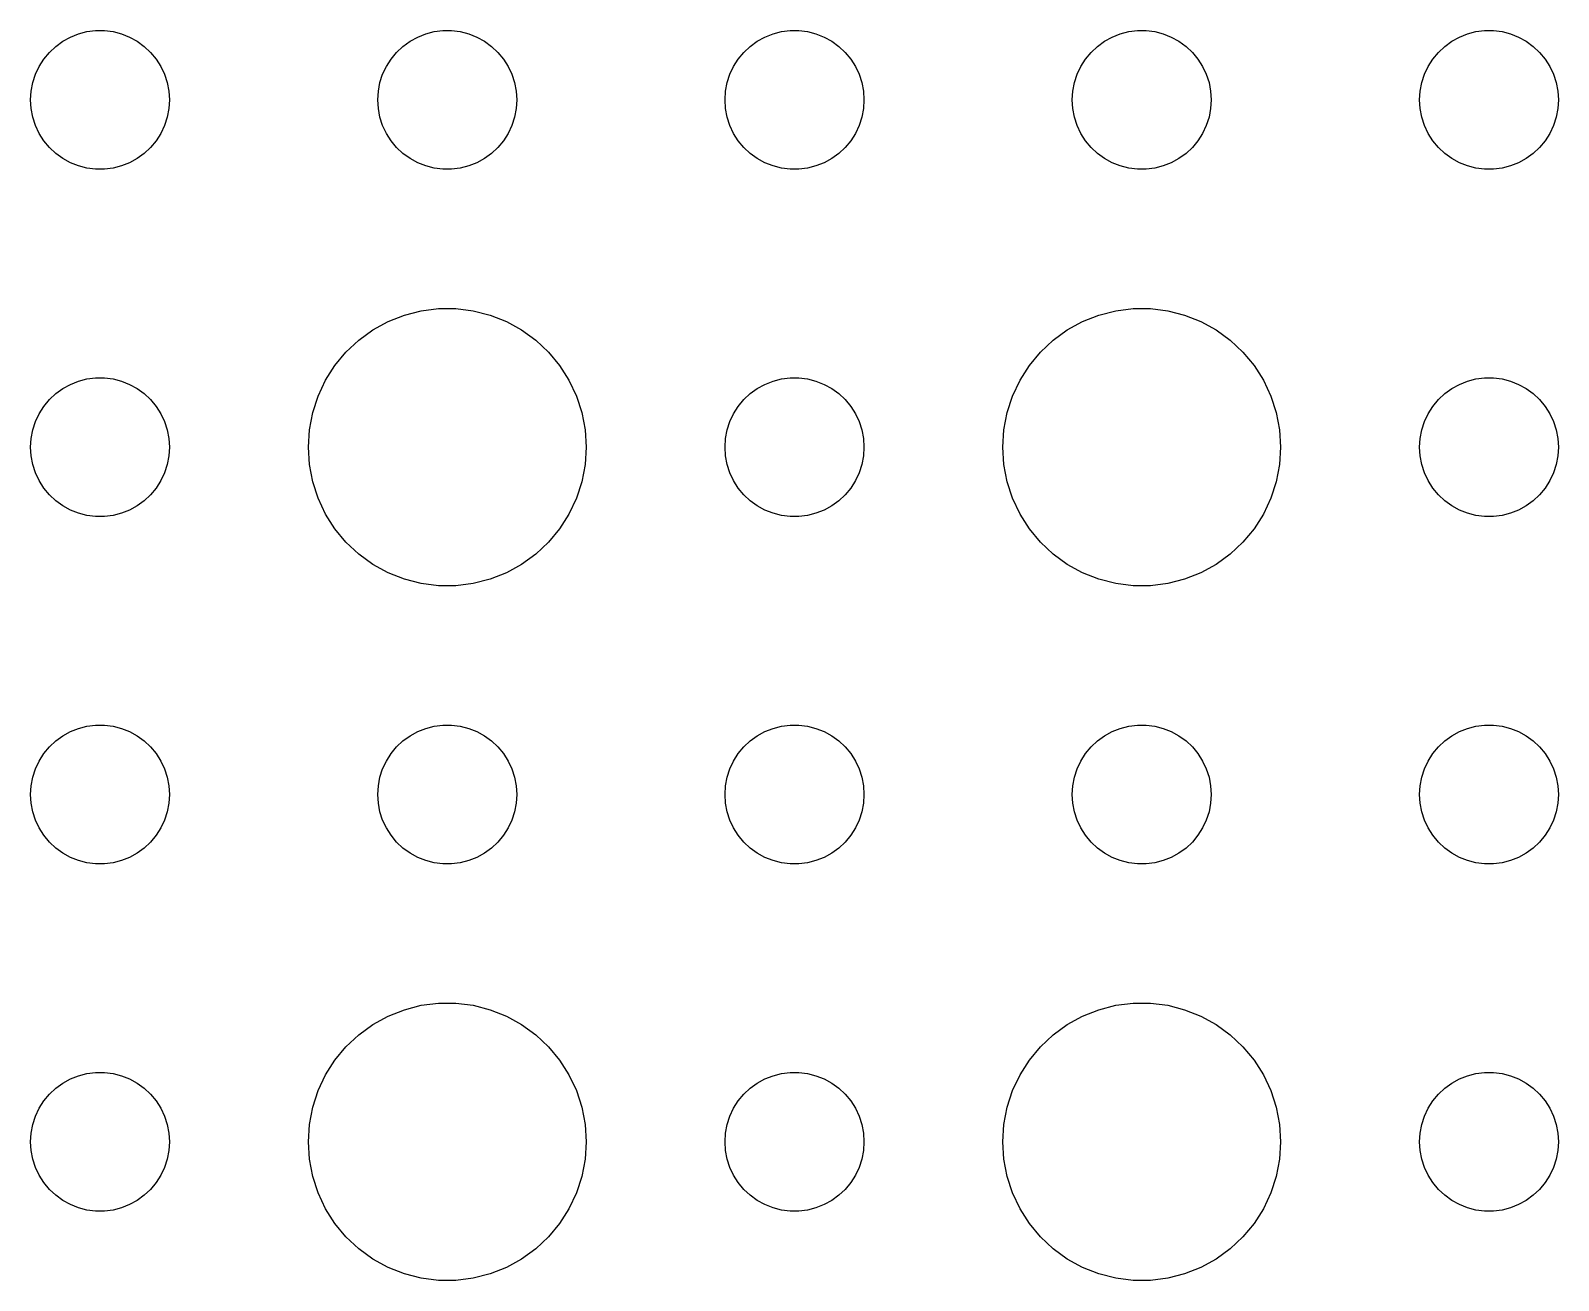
# Model space of a CAD drawing. Header units: metres. Extents: x -157 to 157, y -157 to 157.
# Drawn here: x -114 to -81, y -32.99 to -6 of the extents above; entities that cross this region are included whole.
import ezdxf

# ---------------------------------------------------------------- set-up
doc = ezdxf.new("R2010")
doc.units = ezdxf.units.M

msp = doc.modelspace()

# ---------------------------------------------------------------- linework, layer by layer
for p, q in [((-113.456, -6.34422), (-113.304, -6.23351)), ((-113.304, -6.23351), (-113.139, -6.14275)), ((-113.139, -6.14275), (-112.964, -6.07341)), ((-112.964, -6.07341), (-112.781, -6.02657)), ((-112.781, -6.02657), (-112.594, -6.00294)), ((-112.594, -6.00294), (-112.406, -6.00294)), ((-112.406, -6.00294), (-112.219, -6.02657)), ((-112.219, -6.02657), (-112.036, -6.07341)), ((-112.036, -6.07341), (-111.861, -6.14275)), ((-111.861, -6.14275), (-111.696, -6.23351)), ((-111.696, -6.23351), (-111.544, -6.34422)), ((-105.956, -6.34422), (-105.804, -6.23351)), ((-105.804, -6.23351), (-105.639, -6.14275)), ((-105.639, -6.14275), (-105.464, -6.07341)), ((-105.464, -6.07341), (-105.281, -6.02657)), ((-105.281, -6.02657), (-105.094, -6.00294)), ((-105.094, -6.00294), (-104.906, -6.00294)), ((-104.906, -6.00294), (-104.719, -6.02657)), ((-104.719, -6.02657), (-104.536, -6.07341)), ((-104.536, -6.07341), (-104.361, -6.14275)), ((-104.361, -6.14275), (-104.196, -6.23351)), ((-104.196, -6.23351), (-104.044, -6.34422)), ((-98.4561, -6.34422), (-98.3037, -6.23351)), ((-98.3037, -6.23351), (-98.1387, -6.14275)), ((-98.1387, -6.14275), (-97.9635, -6.07341)), ((-97.9635, -6.07341), (-97.7811, -6.02657)), ((-97.7811, -6.02657), (-97.5942, -6.00294)), ((-97.5942, -6.00294), (-97.4058, -6.00294)), ((-97.4058, -6.00294), (-97.2189, -6.02657)), ((-97.2189, -6.02657), (-97.0365, -6.07341)), ((-97.0365, -6.07341), (-96.8613, -6.14275)), ((-96.8613, -6.14275), (-96.6963, -6.23351)), ((-96.6963, -6.23351), (-96.5439, -6.34422)), ((-90.9561, -6.34422), (-90.8037, -6.23351)), ((-90.8037, -6.23351), (-90.6387, -6.14275)), ((-90.6387, -6.14275), (-90.4635, -6.07341)), ((-90.4635, -6.07341), (-90.2811, -6.02657)), ((-90.2811, -6.02657), (-90.0942, -6.00294)), ((-90.0942, -6.00294), (-89.9058, -6.00294)), ((-89.9058, -6.00294), (-89.7189, -6.02657)), ((-89.7189, -6.02657), (-89.5365, -6.07341)), ((-89.5365, -6.07341), (-89.3613, -6.14275)), ((-89.3613, -6.14275), (-89.1963, -6.23351)), ((-89.1963, -6.23351), (-89.0439, -6.34422)), ((-83.4561, -6.34422), (-83.3037, -6.23351)), ((-83.3037, -6.23351), (-83.1387, -6.14275)), ((-83.1387, -6.14275), (-82.9635, -6.07341)), ((-82.9635, -6.07341), (-82.7811, -6.02657)), ((-82.7811, -6.02657), (-82.5942, -6.00294)), ((-82.5942, -6.00294), (-82.4058, -6.00294)), ((-82.4058, -6.00294), (-82.2189, -6.02657)), ((-82.2189, -6.02657), (-82.0365, -6.07341)), ((-82.0365, -6.07341), (-81.8613, -6.14275)), ((-81.8613, -6.14275), (-81.6963, -6.23351)), ((-81.6963, -6.23351), (-81.5439, -6.34422)), ((-113.714, -6.61832), (-113.593, -6.47318)), ((-113.593, -6.47318), (-113.456, -6.34422)), ((-111.544, -6.34422), (-111.407, -6.47318)), ((-111.407, -6.47318), (-111.286, -6.61832)), ((-106.214, -6.61832), (-106.093, -6.47318)), ((-106.093, -6.47318), (-105.956, -6.34422)), ((-104.044, -6.34422), (-103.907, -6.47318)), ((-103.907, -6.47318), (-103.786, -6.61832)), ((-98.7135, -6.61832), (-98.5934, -6.47318)), ((-98.5934, -6.47318), (-98.4561, -6.34422)), ((-96.5439, -6.34422), (-96.4065, -6.47318)), ((-96.4065, -6.47318), (-96.2865, -6.61832)), ((-91.2135, -6.61832), (-91.0934, -6.47318)), ((-91.0934, -6.47318), (-90.9561, -6.34422)), ((-89.0439, -6.34422), (-88.9065, -6.47318)), ((-88.9065, -6.47318), (-88.7865, -6.61832)), ((-83.7135, -6.61832), (-83.5934, -6.47318)), ((-83.5934, -6.47318), (-83.4561, -6.34422)), ((-81.5439, -6.34422), (-81.4065, -6.47318)), ((-81.4065, -6.47318), (-81.2865, -6.61832)), ((-113.895, -6.9478), (-113.814, -6.77736)), ((-113.814, -6.77736), (-113.714, -6.61832)), ((-111.286, -6.61832), (-111.186, -6.77736)), ((-111.186, -6.77736), (-111.105, -6.9478)), ((-106.395, -6.9478), (-106.314, -6.77736)), ((-106.314, -6.77736), (-106.214, -6.61832)), ((-103.786, -6.61832), (-103.686, -6.77736)), ((-103.686, -6.77736), (-103.605, -6.9478)), ((-98.8947, -6.9478), (-98.8145, -6.77736)), ((-98.8145, -6.77736), (-98.7135, -6.61832)), ((-96.2865, -6.61832), (-96.1855, -6.77736)), ((-96.1855, -6.77736), (-96.1053, -6.9478)), ((-91.3947, -6.9478), (-91.3145, -6.77736)), ((-91.3145, -6.77736), (-91.2135, -6.61832)), ((-88.7865, -6.61832), (-88.6855, -6.77736)), ((-88.6855, -6.77736), (-88.6053, -6.9478)), ((-83.8947, -6.9478), (-83.8145, -6.77736)), ((-83.8145, -6.77736), (-83.7135, -6.61832)), ((-81.2865, -6.61832), (-81.1855, -6.77736)), ((-81.1855, -6.77736), (-81.1053, -6.9478)), ((-113.988, -7.312), (-113.953, -7.12695)), ((-113.953, -7.12695), (-113.895, -6.9478)), ((-111.105, -6.9478), (-111.047, -7.12695)), ((-111.047, -7.12695), (-111.012, -7.312)), ((-106.488, -7.312), (-106.453, -7.12695)), ((-106.453, -7.12695), (-106.395, -6.9478)), ((-103.605, -6.9478), (-103.547, -7.12695)), ((-103.547, -7.12695), (-103.512, -7.312)), ((-98.9882, -7.312), (-98.9529, -7.12695)), ((-98.9529, -7.12695), (-98.8947, -6.9478)), ((-96.1053, -6.9478), (-96.0471, -7.12695)), ((-96.0471, -7.12695), (-96.0118, -7.312)), ((-91.4882, -7.312), (-91.4529, -7.12695)), ((-91.4529, -7.12695), (-91.3947, -6.9478)), ((-88.6053, -6.9478), (-88.5471, -7.12695)), ((-88.5471, -7.12695), (-88.5118, -7.312)), ((-83.9882, -7.312), (-83.9529, -7.12695)), ((-83.9529, -7.12695), (-83.8947, -6.9478)), ((-81.1053, -6.9478), (-81.0471, -7.12695)), ((-81.0471, -7.12695), (-81.0118, -7.312)), ((-114, -7.5), (-113.988, -7.312)), ((-113.988, -7.68799), (-114, -7.5)), ((-111.012, -7.312), (-111, -7.5)), ((-111, -7.5), (-111.012, -7.68799)), ((-106.5, -7.5), (-106.488, -7.312)), ((-106.488, -7.68799), (-106.5, -7.5)), ((-103.512, -7.312), (-103.5, -7.5)), ((-103.5, -7.5), (-103.512, -7.68799)), ((-99, -7.5), (-98.9882, -7.312)), ((-98.9882, -7.68799), (-99, -7.5)), ((-96.0118, -7.312), (-96, -7.5)), ((-96, -7.5), (-96.0118, -7.68799)), ((-91.5, -7.5), (-91.4882, -7.312)), ((-91.4882, -7.68799), (-91.5, -7.5)), ((-88.5118, -7.312), (-88.5, -7.5)), ((-88.5, -7.5), (-88.5118, -7.68799)), ((-84, -7.5), (-83.9882, -7.312)), ((-83.9882, -7.68799), (-84, -7.5)), ((-81.0118, -7.312), (-81, -7.5)), ((-81, -7.5), (-81.0118, -7.68799)), ((-113.953, -7.87303), (-113.988, -7.68799)), ((-113.895, -8.05219), (-113.953, -7.87303)), ((-111.047, -7.87303), (-111.105, -8.05219)), ((-111.012, -7.68799), (-111.047, -7.87303)), ((-106.453, -7.87303), (-106.488, -7.68799)), ((-106.395, -8.05219), (-106.453, -7.87303)), ((-103.547, -7.87303), (-103.605, -8.05219)), ((-103.512, -7.68799), (-103.547, -7.87303)), ((-98.9529, -7.87303), (-98.9882, -7.68799)), ((-98.8947, -8.05219), (-98.9529, -7.87303)), ((-96.0471, -7.87303), (-96.1053, -8.05219)), ((-96.0118, -7.68799), (-96.0471, -7.87303)), ((-91.4529, -7.87303), (-91.4882, -7.68799)), ((-91.3947, -8.05219), (-91.4529, -7.87303)), ((-88.5471, -7.87303), (-88.6053, -8.05219)), ((-88.5118, -7.68799), (-88.5471, -7.87303)), ((-83.9529, -7.87303), (-83.9882, -7.68799)), ((-83.8947, -8.05219), (-83.9529, -7.87303)), ((-81.0471, -7.87303), (-81.1053, -8.05219)), ((-81.0118, -7.68799), (-81.0471, -7.87303)), ((-113.814, -8.22263), (-113.895, -8.05219)), ((-113.714, -8.38167), (-113.814, -8.22263)), ((-111.186, -8.22263), (-111.286, -8.38167)), ((-111.105, -8.05219), (-111.186, -8.22263)), ((-106.314, -8.22263), (-106.395, -8.05219)), ((-106.214, -8.38167), (-106.314, -8.22263)), ((-103.686, -8.22263), (-103.786, -8.38167)), ((-103.605, -8.05219), (-103.686, -8.22263)), ((-98.8145, -8.22263), (-98.8947, -8.05219)), ((-98.7135, -8.38167), (-98.8145, -8.22263)), ((-96.1855, -8.22263), (-96.2865, -8.38167)), ((-96.1053, -8.05219), (-96.1855, -8.22263)), ((-91.3145, -8.22263), (-91.3947, -8.05219)), ((-91.2135, -8.38167), (-91.3145, -8.22263)), ((-88.6855, -8.22263), (-88.7865, -8.38167)), ((-88.6053, -8.05219), (-88.6855, -8.22263)), ((-83.8145, -8.22263), (-83.8947, -8.05219)), ((-83.7135, -8.38167), (-83.8145, -8.22263)), ((-81.1855, -8.22263), (-81.2865, -8.38167)), ((-81.1053, -8.05219), (-81.1855, -8.22263)), ((-113.593, -8.52681), (-113.714, -8.38167)), ((-113.456, -8.65576), (-113.593, -8.52681)), ((-111.407, -8.52681), (-111.544, -8.65576)), ((-111.286, -8.38167), (-111.407, -8.52681)), ((-106.093, -8.52681), (-106.214, -8.38167)), ((-105.956, -8.65576), (-106.093, -8.52681)), ((-103.907, -8.52681), (-104.044, -8.65576)), ((-103.786, -8.38167), (-103.907, -8.52681)), ((-98.5934, -8.52681), (-98.7135, -8.38167)), ((-98.4561, -8.65576), (-98.5934, -8.52681)), ((-96.4065, -8.52681), (-96.5439, -8.65576)), ((-96.2865, -8.38167), (-96.4065, -8.52681)), ((-91.0934, -8.52681), (-91.2135, -8.38167)), ((-90.9561, -8.65576), (-91.0934, -8.52681)), ((-88.9065, -8.52681), (-89.0439, -8.65576)), ((-88.7865, -8.38167), (-88.9065, -8.52681)), ((-83.5934, -8.52681), (-83.7135, -8.38167)), ((-83.4561, -8.65576), (-83.5934, -8.52681)), ((-81.4065, -8.52681), (-81.5439, -8.65576)), ((-81.2865, -8.38167), (-81.4065, -8.52681)), ((-113.304, -8.76648), (-113.456, -8.65576)), ((-113.139, -8.85724), (-113.304, -8.76648)), ((-112.964, -8.92657), (-113.139, -8.85724)), ((-111.861, -8.85724), (-112.036, -8.92657)), ((-111.696, -8.76648), (-111.861, -8.85724)), ((-111.544, -8.65576), (-111.696, -8.76648)), ((-105.804, -8.76648), (-105.956, -8.65576)), ((-105.639, -8.85724), (-105.804, -8.76648)), ((-105.464, -8.92657), (-105.639, -8.85724)), ((-104.361, -8.85724), (-104.536, -8.92657)), ((-104.196, -8.76648), (-104.361, -8.85724)), ((-104.044, -8.65576), (-104.196, -8.76648)), ((-98.3037, -8.76648), (-98.4561, -8.65576)), ((-98.1387, -8.85724), (-98.3037, -8.76648)), ((-97.9635, -8.92657), (-98.1387, -8.85724)), ((-96.8613, -8.85724), (-97.0365, -8.92657)), ((-96.6963, -8.76648), (-96.8613, -8.85724)), ((-96.5439, -8.65576), (-96.6963, -8.76648)), ((-90.8037, -8.76648), (-90.9561, -8.65576)), ((-90.6387, -8.85724), (-90.8037, -8.76648)), ((-90.4635, -8.92657), (-90.6387, -8.85724)), ((-89.3613, -8.85724), (-89.5365, -8.92657)), ((-89.1963, -8.76648), (-89.3613, -8.85724)), ((-89.0439, -8.65576), (-89.1963, -8.76648)), ((-83.3037, -8.76648), (-83.4561, -8.65576)), ((-83.1387, -8.85724), (-83.3037, -8.76648)), ((-82.9635, -8.92657), (-83.1387, -8.85724)), ((-81.8613, -8.85724), (-82.0365, -8.92657)), ((-81.6963, -8.76648), (-81.8613, -8.85724)), ((-81.5439, -8.65576), (-81.6963, -8.76648)), ((-112.781, -8.97342), (-112.964, -8.92657)), ((-112.594, -8.99704), (-112.781, -8.97342)), ((-112.406, -8.99704), (-112.594, -8.99704)), ((-112.219, -8.97342), (-112.406, -8.99704)), ((-112.036, -8.92657), (-112.219, -8.97342)), ((-105.281, -8.97342), (-105.464, -8.92657)), ((-105.094, -8.99704), (-105.281, -8.97342)), ((-104.906, -8.99704), (-105.094, -8.99704)), ((-104.719, -8.97342), (-104.906, -8.99704)), ((-104.536, -8.92657), (-104.719, -8.97342)), ((-97.7811, -8.97342), (-97.9635, -8.92657)), ((-97.5942, -8.99704), (-97.7811, -8.97342)), ((-97.4058, -8.99704), (-97.5942, -8.99704)), ((-97.2189, -8.97342), (-97.4058, -8.99704)), ((-97.0365, -8.92657), (-97.2189, -8.97342)), ((-90.2811, -8.97342), (-90.4635, -8.92657)), ((-90.0942, -8.99704), (-90.2811, -8.97342)), ((-89.9058, -8.99704), (-90.0942, -8.99704)), ((-89.7189, -8.97342), (-89.9058, -8.99704)), ((-89.5365, -8.92657), (-89.7189, -8.97342)), ((-82.7811, -8.97342), (-82.9635, -8.92657)), ((-82.5942, -8.99704), (-82.7811, -8.97342)), ((-82.4058, -8.99704), (-82.5942, -8.99704)), ((-82.2189, -8.97342), (-82.4058, -8.99704)), ((-82.0365, -8.92657), (-82.2189, -8.97342)), ((-106.277, -12.2855), (-105.927, -12.1468)), ((-105.927, -12.1468), (-105.562, -12.0531)), ((-105.562, -12.0531), (-105.188, -12.0059)), ((-105.188, -12.0059), (-104.812, -12.0059)), ((-104.812, -12.0059), (-104.438, -12.0531)), ((-104.438, -12.0531), (-104.073, -12.1468)), ((-104.073, -12.1468), (-103.723, -12.2855)), ((-91.2773, -12.2855), (-90.927, -12.1468)), ((-90.927, -12.1468), (-90.5621, -12.0531)), ((-90.5621, -12.0531), (-90.1884, -12.0059)), ((-90.1884, -12.0059), (-89.8116, -12.0059)), ((-89.8116, -12.0059), (-89.4379, -12.0531)), ((-89.4379, -12.0531), (-89.073, -12.1468)), ((-89.073, -12.1468), (-88.7227, -12.2855)), ((-106.912, -12.6884), (-106.607, -12.467)), ((-106.607, -12.467), (-106.277, -12.2855)), ((-103.723, -12.2855), (-103.393, -12.467)), ((-103.393, -12.467), (-103.088, -12.6884)), ((-91.9123, -12.6884), (-91.6075, -12.467)), ((-91.6075, -12.467), (-91.2773, -12.2855)), ((-88.7227, -12.2855), (-88.3925, -12.467)), ((-88.3925, -12.467), (-88.0877, -12.6884)), ((-107.187, -12.9464), (-106.912, -12.6884)), ((-103.088, -12.6884), (-102.813, -12.9464)), ((-92.1869, -12.9464), (-91.9123, -12.6884)), ((-88.0877, -12.6884), (-87.8131, -12.9464)), ((-107.427, -13.2366), (-107.187, -12.9464)), ((-102.813, -12.9464), (-102.573, -13.2366)), ((-92.427, -13.2366), (-92.1869, -12.9464)), ((-87.8131, -12.9464), (-87.573, -13.2366)), ((-112.964, -13.5734), (-112.781, -13.5266)), ((-112.781, -13.5266), (-112.594, -13.5029)), ((-112.594, -13.5029), (-112.406, -13.5029)), ((-112.406, -13.5029), (-112.219, -13.5266)), ((-112.219, -13.5266), (-112.036, -13.5734)), ((-107.629, -13.5547), (-107.427, -13.2366)), ((-102.573, -13.2366), (-102.371, -13.5547)), ((-97.9635, -13.5734), (-97.7811, -13.5266)), ((-97.7811, -13.5266), (-97.5942, -13.5029)), ((-97.5942, -13.5029), (-97.4058, -13.5029)), ((-97.4058, -13.5029), (-97.2189, -13.5266)), ((-97.2189, -13.5266), (-97.0365, -13.5734)), ((-92.6289, -13.5547), (-92.427, -13.2366)), ((-87.573, -13.2366), (-87.3711, -13.5547)), ((-82.9635, -13.5734), (-82.7811, -13.5266)), ((-82.7811, -13.5266), (-82.5942, -13.5029)), ((-82.5942, -13.5029), (-82.4058, -13.5029)), ((-82.4058, -13.5029), (-82.2189, -13.5266)), ((-82.2189, -13.5266), (-82.0365, -13.5734)), ((-113.593, -13.9732), (-113.456, -13.8442)), ((-113.456, -13.8442), (-113.304, -13.7335)), ((-113.304, -13.7335), (-113.139, -13.6427)), ((-113.139, -13.6427), (-112.964, -13.5734)), ((-112.036, -13.5734), (-111.861, -13.6427)), ((-111.861, -13.6427), (-111.696, -13.7335)), ((-111.696, -13.7335), (-111.544, -13.8442)), ((-111.544, -13.8442), (-111.407, -13.9732)), ((-107.789, -13.8956), (-107.629, -13.5547)), ((-102.371, -13.5547), (-102.211, -13.8956)), ((-98.5934, -13.9732), (-98.4561, -13.8442)), ((-98.4561, -13.8442), (-98.3037, -13.7335)), ((-98.3037, -13.7335), (-98.1387, -13.6427)), ((-98.1387, -13.6427), (-97.9635, -13.5734)), ((-97.0365, -13.5734), (-96.8613, -13.6427)), ((-96.8613, -13.6427), (-96.6963, -13.7335)), ((-96.6963, -13.7335), (-96.5439, -13.8442)), ((-96.5439, -13.8442), (-96.4065, -13.9732)), ((-92.7893, -13.8956), (-92.6289, -13.5547)), ((-87.3711, -13.5547), (-87.2107, -13.8956)), ((-83.5934, -13.9732), (-83.4561, -13.8442)), ((-83.4561, -13.8442), (-83.3037, -13.7335)), ((-83.3037, -13.7335), (-83.1387, -13.6427)), ((-83.1387, -13.6427), (-82.9635, -13.5734)), ((-82.0365, -13.5734), (-81.8613, -13.6427)), ((-81.8613, -13.6427), (-81.6963, -13.7335)), ((-81.6963, -13.7335), (-81.5439, -13.8442)), ((-81.5439, -13.8442), (-81.4065, -13.9732)), ((-113.814, -14.2774), (-113.714, -14.1183)), ((-113.714, -14.1183), (-113.593, -13.9732)), ((-111.407, -13.9732), (-111.286, -14.1183)), ((-111.286, -14.1183), (-111.186, -14.2774)), ((-107.906, -14.2539), (-107.789, -13.8956)), ((-102.211, -13.8956), (-102.094, -14.2539)), ((-98.8145, -14.2774), (-98.7135, -14.1183)), ((-98.7135, -14.1183), (-98.5934, -13.9732)), ((-96.4065, -13.9732), (-96.2865, -14.1183)), ((-96.2865, -14.1183), (-96.1855, -14.2774)), ((-92.9057, -14.2539), (-92.7893, -13.8956)), ((-87.2107, -13.8956), (-87.0943, -14.2539)), ((-83.8145, -14.2774), (-83.7135, -14.1183)), ((-83.7135, -14.1183), (-83.5934, -13.9732)), ((-81.4065, -13.9732), (-81.2865, -14.1183)), ((-81.2865, -14.1183), (-81.1855, -14.2774)), ((-113.953, -14.627), (-113.895, -14.4478)), ((-113.895, -14.4478), (-113.814, -14.2774)), ((-111.186, -14.2774), (-111.105, -14.4478)), ((-111.105, -14.4478), (-111.047, -14.627)), ((-107.976, -14.624), (-107.906, -14.2539)), ((-102.094, -14.2539), (-102.024, -14.624)), ((-98.9529, -14.627), (-98.8947, -14.4478)), ((-98.8947, -14.4478), (-98.8145, -14.2774)), ((-96.1855, -14.2774), (-96.1053, -14.4478)), ((-96.1053, -14.4478), (-96.0471, -14.627)), ((-92.9763, -14.624), (-92.9057, -14.2539)), ((-87.0943, -14.2539), (-87.0237, -14.624)), ((-83.9529, -14.627), (-83.8947, -14.4478)), ((-83.8947, -14.4478), (-83.8145, -14.2774)), ((-81.1855, -14.2774), (-81.1053, -14.4478)), ((-81.1053, -14.4478), (-81.0471, -14.627)), ((-114, -15), (-113.988, -14.812)), ((-113.988, -14.812), (-113.953, -14.627)), ((-111.047, -14.627), (-111.012, -14.812)), ((-111.012, -14.812), (-111, -15)), ((-108, -15), (-107.976, -14.624)), ((-102.024, -14.624), (-102, -15)), ((-99, -15), (-98.9882, -14.812)), ((-98.9882, -14.812), (-98.9529, -14.627)), ((-96.0471, -14.627), (-96.0118, -14.812)), ((-96.0118, -14.812), (-96, -15)), ((-93, -15), (-92.9763, -14.624)), ((-87.0237, -14.624), (-87, -15)), ((-84, -15), (-83.9882, -14.812)), ((-83.9882, -14.812), (-83.9529, -14.627)), ((-81.0471, -14.627), (-81.0118, -14.812)), ((-81.0118, -14.812), (-81, -15)), ((-113.988, -15.188), (-114, -15)), ((-111, -15), (-111.012, -15.188)), ((-107.976, -15.376), (-108, -15)), ((-102, -15), (-102.024, -15.376)), ((-98.9882, -15.188), (-99, -15)), ((-96, -15), (-96.0118, -15.188)), ((-92.9763, -15.376), (-93, -15)), ((-87, -15), (-87.0237, -15.376)), ((-83.9882, -15.188), (-84, -15)), ((-81, -15), (-81.0118, -15.188)), ((-113.953, -15.373), (-113.988, -15.188)), ((-113.895, -15.5522), (-113.953, -15.373)), ((-111.047, -15.373), (-111.105, -15.5522)), ((-111.012, -15.188), (-111.047, -15.373)), ((-107.906, -15.7461), (-107.976, -15.376)), ((-102.024, -15.376), (-102.094, -15.7461)), ((-98.9529, -15.373), (-98.9882, -15.188)), ((-98.8947, -15.5522), (-98.9529, -15.373)), ((-96.0471, -15.373), (-96.1053, -15.5522)), ((-96.0118, -15.188), (-96.0471, -15.373)), ((-92.9057, -15.7461), (-92.9763, -15.376)), ((-87.0237, -15.376), (-87.0943, -15.7461)), ((-83.9529, -15.373), (-83.9882, -15.188)), ((-83.8947, -15.5522), (-83.9529, -15.373)), ((-81.0471, -15.373), (-81.1053, -15.5522)), ((-81.0118, -15.188), (-81.0471, -15.373)), ((-113.814, -15.7226), (-113.895, -15.5522)), ((-113.714, -15.8817), (-113.814, -15.7226)), ((-111.186, -15.7226), (-111.286, -15.8817)), ((-111.105, -15.5522), (-111.186, -15.7226)), ((-107.789, -16.1044), (-107.906, -15.7461)), ((-102.094, -15.7461), (-102.211, -16.1044)), ((-98.8145, -15.7226), (-98.8947, -15.5522)), ((-98.7135, -15.8817), (-98.8145, -15.7226)), ((-96.1855, -15.7226), (-96.2865, -15.8817)), ((-96.1053, -15.5522), (-96.1855, -15.7226)), ((-92.7893, -16.1044), (-92.9057, -15.7461)), ((-87.0943, -15.7461), (-87.2107, -16.1044)), ((-83.8145, -15.7226), (-83.8947, -15.5522)), ((-83.7135, -15.8817), (-83.8145, -15.7226)), ((-81.1855, -15.7226), (-81.2865, -15.8817)), ((-81.1053, -15.5522), (-81.1855, -15.7226)), ((-113.593, -16.0268), (-113.714, -15.8817)), ((-113.456, -16.1558), (-113.593, -16.0268)), ((-113.304, -16.2665), (-113.456, -16.1558)), ((-111.544, -16.1558), (-111.696, -16.2665)), ((-111.407, -16.0268), (-111.544, -16.1558)), ((-111.286, -15.8817), (-111.407, -16.0268)), ((-107.629, -16.4453), (-107.789, -16.1044)), ((-102.211, -16.1044), (-102.371, -16.4453)), ((-98.5934, -16.0268), (-98.7135, -15.8817)), ((-98.4561, -16.1558), (-98.5934, -16.0268)), ((-98.3037, -16.2665), (-98.4561, -16.1558)), ((-96.5439, -16.1558), (-96.6963, -16.2665)), ((-96.4065, -16.0268), (-96.5439, -16.1558)), ((-96.2865, -15.8817), (-96.4065, -16.0268)), ((-92.6289, -16.4453), (-92.7893, -16.1044)), ((-87.2107, -16.1044), (-87.3711, -16.4453)), ((-83.5934, -16.0268), (-83.7135, -15.8817)), ((-83.4561, -16.1558), (-83.5934, -16.0268)), ((-83.3037, -16.2665), (-83.4561, -16.1558)), ((-81.5439, -16.1558), (-81.6963, -16.2665)), ((-81.4065, -16.0268), (-81.5439, -16.1558)), ((-81.2865, -15.8817), (-81.4065, -16.0268)), ((-113.139, -16.3572), (-113.304, -16.2665)), ((-112.964, -16.4266), (-113.139, -16.3572)), ((-112.781, -16.4734), (-112.964, -16.4266)), ((-112.594, -16.497), (-112.781, -16.4734)), ((-112.406, -16.497), (-112.594, -16.497)), ((-112.219, -16.4734), (-112.406, -16.497)), ((-112.036, -16.4266), (-112.219, -16.4734)), ((-111.861, -16.3572), (-112.036, -16.4266)), ((-111.696, -16.2665), (-111.861, -16.3572)), ((-107.427, -16.7634), (-107.629, -16.4453)), ((-102.371, -16.4453), (-102.573, -16.7634)), ((-98.1387, -16.3572), (-98.3037, -16.2665)), ((-97.9635, -16.4266), (-98.1387, -16.3572)), ((-97.7811, -16.4734), (-97.9635, -16.4266)), ((-97.5942, -16.497), (-97.7811, -16.4734)), ((-97.4058, -16.497), (-97.5942, -16.497)), ((-97.2189, -16.4734), (-97.4058, -16.497)), ((-97.0365, -16.4266), (-97.2189, -16.4734)), ((-96.8613, -16.3572), (-97.0365, -16.4266)), ((-96.6963, -16.2665), (-96.8613, -16.3572)), ((-92.427, -16.7634), (-92.6289, -16.4453)), ((-87.3711, -16.4453), (-87.573, -16.7634)), ((-83.1387, -16.3572), (-83.3037, -16.2665)), ((-82.9635, -16.4266), (-83.1387, -16.3572)), ((-82.7811, -16.4734), (-82.9635, -16.4266)), ((-82.5942, -16.497), (-82.7811, -16.4734)), ((-82.4058, -16.497), (-82.5942, -16.497)), ((-82.2189, -16.4734), (-82.4058, -16.497)), ((-82.0365, -16.4266), (-82.2189, -16.4734)), ((-81.8613, -16.3572), (-82.0365, -16.4266)), ((-81.6963, -16.2665), (-81.8613, -16.3572)), ((-107.187, -17.0536), (-107.427, -16.7634)), ((-102.573, -16.7634), (-102.813, -17.0536)), ((-92.1869, -17.0536), (-92.427, -16.7634)), ((-87.573, -16.7634), (-87.8131, -17.0536)), ((-106.912, -17.3115), (-107.187, -17.0536)), ((-102.813, -17.0536), (-103.088, -17.3115)), ((-91.9123, -17.3115), (-92.1869, -17.0536)), ((-87.8131, -17.0536), (-88.0877, -17.3115)), ((-106.607, -17.533), (-106.912, -17.3115)), ((-103.088, -17.3115), (-103.393, -17.533)), ((-91.6075, -17.533), (-91.9123, -17.3115)), ((-88.0877, -17.3115), (-88.3925, -17.533)), ((-106.277, -17.7145), (-106.607, -17.533)), ((-105.927, -17.8532), (-106.277, -17.7145)), ((-103.723, -17.7145), (-104.073, -17.8532)), ((-103.393, -17.533), (-103.723, -17.7145)), ((-91.2773, -17.7145), (-91.6075, -17.533)), ((-90.927, -17.8532), (-91.2773, -17.7145)), ((-88.7227, -17.7145), (-89.073, -17.8532)), ((-88.3925, -17.533), (-88.7227, -17.7145)), ((-105.562, -17.9469), (-105.927, -17.8532)), ((-105.188, -17.9941), (-105.562, -17.9469)), ((-104.812, -17.9941), (-105.188, -17.9941)), ((-104.438, -17.9469), (-104.812, -17.9941)), ((-104.073, -17.8532), (-104.438, -17.9469)), ((-90.5621, -17.9469), (-90.927, -17.8532)), ((-90.1884, -17.9941), (-90.5621, -17.9469)), ((-89.8116, -17.9941), (-90.1884, -17.9941)), ((-89.4379, -17.9469), (-89.8116, -17.9941)), ((-89.073, -17.8532), (-89.4379, -17.9469)), ((-113.139, -21.1427), (-112.964, -21.0734)), ((-112.964, -21.0734), (-112.781, -21.0266)), ((-112.781, -21.0266), (-112.594, -21.003)), ((-112.594, -21.003), (-112.406, -21.003)), ((-112.406, -21.003), (-112.219, -21.0266)), ((-112.219, -21.0266), (-112.036, -21.0734)), ((-112.036, -21.0734), (-111.861, -21.1427)), ((-105.639, -21.1427), (-105.464, -21.0734)), ((-105.464, -21.0734), (-105.281, -21.0266)), ((-105.281, -21.0266), (-105.094, -21.003)), ((-105.094, -21.003), (-104.906, -21.003)), ((-104.906, -21.003), (-104.719, -21.0266)), ((-104.719, -21.0266), (-104.536, -21.0734)), ((-104.536, -21.0734), (-104.361, -21.1427)), ((-98.1387, -21.1427), (-97.9635, -21.0734)), ((-97.9635, -21.0734), (-97.7811, -21.0266)), ((-97.7811, -21.0266), (-97.5942, -21.003)), ((-97.5942, -21.003), (-97.4058, -21.003)), ((-97.4058, -21.003), (-97.2189, -21.0266)), ((-97.2189, -21.0266), (-97.0365, -21.0734)), ((-97.0365, -21.0734), (-96.8613, -21.1427)), ((-90.6387, -21.1427), (-90.4635, -21.0734)), ((-90.4635, -21.0734), (-90.2811, -21.0266)), ((-90.2811, -21.0266), (-90.0942, -21.003)), ((-90.0942, -21.003), (-89.9058, -21.003)), ((-89.9058, -21.003), (-89.7189, -21.0266)), ((-89.7189, -21.0266), (-89.5365, -21.0734)), ((-89.5365, -21.0734), (-89.3613, -21.1427)), ((-83.1387, -21.1427), (-82.9635, -21.0734)), ((-82.9635, -21.0734), (-82.7811, -21.0266)), ((-82.7811, -21.0266), (-82.5942, -21.003)), ((-82.5942, -21.003), (-82.4058, -21.003)), ((-82.4058, -21.003), (-82.2189, -21.0266)), ((-82.2189, -21.0266), (-82.0365, -21.0734)), ((-82.0365, -21.0734), (-81.8613, -21.1427)), ((-113.593, -21.4732), (-113.456, -21.3442)), ((-113.456, -21.3442), (-113.304, -21.2335)), ((-113.304, -21.2335), (-113.139, -21.1427)), ((-111.861, -21.1427), (-111.696, -21.2335)), ((-111.696, -21.2335), (-111.544, -21.3442)), ((-111.544, -21.3442), (-111.407, -21.4732)), ((-106.093, -21.4732), (-105.956, -21.3442)), ((-105.956, -21.3442), (-105.804, -21.2335)), ((-105.804, -21.2335), (-105.639, -21.1427)), ((-104.361, -21.1427), (-104.196, -21.2335)), ((-104.196, -21.2335), (-104.044, -21.3442)), ((-104.044, -21.3442), (-103.907, -21.4732)), ((-98.5934, -21.4732), (-98.4561, -21.3442)), ((-98.4561, -21.3442), (-98.3037, -21.2335)), ((-98.3037, -21.2335), (-98.1387, -21.1427)), ((-96.8613, -21.1427), (-96.6963, -21.2335)), ((-96.6963, -21.2335), (-96.5439, -21.3442)), ((-96.5439, -21.3442), (-96.4065, -21.4732)), ((-91.0934, -21.4732), (-90.9561, -21.3442)), ((-90.9561, -21.3442), (-90.8037, -21.2335)), ((-90.8037, -21.2335), (-90.6387, -21.1427)), ((-89.3613, -21.1427), (-89.1963, -21.2335)), ((-89.1963, -21.2335), (-89.0439, -21.3442)), ((-89.0439, -21.3442), (-88.9065, -21.4732)), ((-83.5934, -21.4732), (-83.4561, -21.3442)), ((-83.4561, -21.3442), (-83.3037, -21.2335)), ((-83.3037, -21.2335), (-83.1387, -21.1427)), ((-81.8613, -21.1427), (-81.6963, -21.2335)), ((-81.6963, -21.2335), (-81.5439, -21.3442)), ((-81.5439, -21.3442), (-81.4065, -21.4732)), ((-113.895, -21.9478), (-113.814, -21.7774)), ((-113.814, -21.7774), (-113.714, -21.6183)), ((-113.714, -21.6183), (-113.593, -21.4732)), ((-111.407, -21.4732), (-111.286, -21.6183)), ((-111.286, -21.6183), (-111.186, -21.7774)), ((-111.186, -21.7774), (-111.105, -21.9478)), ((-106.395, -21.9478), (-106.314, -21.7774)), ((-106.314, -21.7774), (-106.214, -21.6183)), ((-106.214, -21.6183), (-106.093, -21.4732)), ((-103.907, -21.4732), (-103.786, -21.6183)), ((-103.786, -21.6183), (-103.686, -21.7774)), ((-103.686, -21.7774), (-103.605, -21.9478)), ((-98.8947, -21.9478), (-98.8145, -21.7774)), ((-98.8145, -21.7774), (-98.7135, -21.6183)), ((-98.7135, -21.6183), (-98.5934, -21.4732)), ((-96.4065, -21.4732), (-96.2865, -21.6183)), ((-96.2865, -21.6183), (-96.1855, -21.7774)), ((-96.1855, -21.7774), (-96.1053, -21.9478)), ((-91.3947, -21.9478), (-91.3145, -21.7774)), ((-91.3145, -21.7774), (-91.2135, -21.6183)), ((-91.2135, -21.6183), (-91.0934, -21.4732)), ((-88.9065, -21.4732), (-88.7865, -21.6183)), ((-88.7865, -21.6183), (-88.6855, -21.7774)), ((-88.6855, -21.7774), (-88.6053, -21.9478)), ((-83.8947, -21.9478), (-83.8145, -21.7774)), ((-83.8145, -21.7774), (-83.7135, -21.6183)), ((-83.7135, -21.6183), (-83.5934, -21.4732)), ((-81.4065, -21.4732), (-81.2865, -21.6183)), ((-81.2865, -21.6183), (-81.1855, -21.7774)), ((-81.1855, -21.7774), (-81.1053, -21.9478)), ((-113.953, -22.127), (-113.895, -21.9478)), ((-111.105, -21.9478), (-111.047, -22.127)), ((-106.453, -22.127), (-106.395, -21.9478)), ((-103.605, -21.9478), (-103.547, -22.127)), ((-98.9529, -22.127), (-98.8947, -21.9478)), ((-96.1053, -21.9478), (-96.0471, -22.127)), ((-91.4529, -22.127), (-91.3947, -21.9478)), ((-88.6053, -21.9478), (-88.5471, -22.127)), ((-83.9529, -22.127), (-83.8947, -21.9478)), ((-81.1053, -21.9478), (-81.0471, -22.127)), ((-114, -22.5), (-113.988, -22.312)), ((-113.988, -22.312), (-113.953, -22.127)), ((-111.047, -22.127), (-111.012, -22.312)), ((-111.012, -22.312), (-111, -22.5)), ((-106.5, -22.5), (-106.488, -22.312)), ((-106.488, -22.312), (-106.453, -22.127)), ((-103.547, -22.127), (-103.512, -22.312)), ((-103.512, -22.312), (-103.5, -22.5)), ((-99, -22.5), (-98.9882, -22.312)), ((-98.9882, -22.312), (-98.9529, -22.127)), ((-96.0471, -22.127), (-96.0118, -22.312)), ((-96.0118, -22.312), (-96, -22.5)), ((-91.5, -22.5), (-91.4882, -22.312)), ((-91.4882, -22.312), (-91.4529, -22.127)), ((-88.5471, -22.127), (-88.5118, -22.312)), ((-88.5118, -22.312), (-88.5, -22.5)), ((-84, -22.5), (-83.9882, -22.312)), ((-83.9882, -22.312), (-83.9529, -22.127)), ((-81.0471, -22.127), (-81.0118, -22.312)), ((-81.0118, -22.312), (-81, -22.5)), ((-113.988, -22.688), (-114, -22.5)), ((-113.953, -22.873), (-113.988, -22.688)), ((-111.012, -22.688), (-111.047, -22.873)), ((-111, -22.5), (-111.012, -22.688)), ((-106.488, -22.688), (-106.5, -22.5)), ((-106.453, -22.873), (-106.488, -22.688)), ((-103.512, -22.688), (-103.547, -22.873)), ((-103.5, -22.5), (-103.512, -22.688)), ((-98.9882, -22.688), (-99, -22.5)), ((-98.9529, -22.873), (-98.9882, -22.688)), ((-96.0118, -22.688), (-96.0471, -22.873)), ((-96, -22.5), (-96.0118, -22.688)), ((-91.4882, -22.688), (-91.5, -22.5)), ((-91.4529, -22.873), (-91.4882, -22.688)), ((-88.5118, -22.688), (-88.5471, -22.873)), ((-88.5, -22.5), (-88.5118, -22.688)), ((-83.9882, -22.688), (-84, -22.5)), ((-83.9529, -22.873), (-83.9882, -22.688)), ((-81.0118, -22.688), (-81.0471, -22.873)), ((-81, -22.5), (-81.0118, -22.688)), ((-113.895, -23.0522), (-113.953, -22.873)), ((-113.814, -23.2226), (-113.895, -23.0522)), ((-111.105, -23.0522), (-111.186, -23.2226)), ((-111.047, -22.873), (-111.105, -23.0522)), ((-106.395, -23.0522), (-106.453, -22.873)), ((-106.314, -23.2226), (-106.395, -23.0522)), ((-103.605, -23.0522), (-103.686, -23.2226)), ((-103.547, -22.873), (-103.605, -23.0522)), ((-98.8947, -23.0522), (-98.9529, -22.873)), ((-98.8145, -23.2226), (-98.8947, -23.0522)), ((-96.1053, -23.0522), (-96.1855, -23.2226)), ((-96.0471, -22.873), (-96.1053, -23.0522)), ((-91.3947, -23.0522), (-91.4529, -22.873)), ((-91.3145, -23.2226), (-91.3947, -23.0522)), ((-88.6053, -23.0522), (-88.6855, -23.2226)), ((-88.5471, -22.873), (-88.6053, -23.0522)), ((-83.8947, -23.0522), (-83.9529, -22.873)), ((-83.8145, -23.2226), (-83.8947, -23.0522)), ((-81.1053, -23.0522), (-81.1855, -23.2226)), ((-81.0471, -22.873), (-81.1053, -23.0522)), ((-113.714, -23.3817), (-113.814, -23.2226)), ((-113.593, -23.5268), (-113.714, -23.3817)), ((-111.286, -23.3817), (-111.407, -23.5268)), ((-111.186, -23.2226), (-111.286, -23.3817)), ((-106.214, -23.3817), (-106.314, -23.2226)), ((-106.093, -23.5268), (-106.214, -23.3817)), ((-103.786, -23.3817), (-103.907, -23.5268)), ((-103.686, -23.2226), (-103.786, -23.3817)), ((-98.7135, -23.3817), (-98.8145, -23.2226)), ((-98.5934, -23.5268), (-98.7135, -23.3817)), ((-96.2865, -23.3817), (-96.4065, -23.5268)), ((-96.1855, -23.2226), (-96.2865, -23.3817)), ((-91.2135, -23.3817), (-91.3145, -23.2226)), ((-91.0934, -23.5268), (-91.2135, -23.3817)), ((-88.7865, -23.3817), (-88.9065, -23.5268)), ((-88.6855, -23.2226), (-88.7865, -23.3817)), ((-83.7135, -23.3817), (-83.8145, -23.2226)), ((-83.5934, -23.5268), (-83.7135, -23.3817)), ((-81.2865, -23.3817), (-81.4065, -23.5268)), ((-81.1855, -23.2226), (-81.2865, -23.3817)), ((-113.456, -23.6558), (-113.593, -23.5268)), ((-113.304, -23.7665), (-113.456, -23.6558)), ((-111.544, -23.6558), (-111.696, -23.7665)), ((-111.407, -23.5268), (-111.544, -23.6558)), ((-105.956, -23.6558), (-106.093, -23.5268)), ((-105.804, -23.7665), (-105.956, -23.6558)), ((-104.044, -23.6558), (-104.196, -23.7665)), ((-103.907, -23.5268), (-104.044, -23.6558)), ((-98.4561, -23.6558), (-98.5934, -23.5268)), ((-98.3037, -23.7665), (-98.4561, -23.6558)), ((-96.5439, -23.6558), (-96.6963, -23.7665)), ((-96.4065, -23.5268), (-96.5439, -23.6558)), ((-90.9561, -23.6558), (-91.0934, -23.5268)), ((-90.8037, -23.7665), (-90.9561, -23.6558)), ((-89.0439, -23.6558), (-89.1963, -23.7665)), ((-88.9065, -23.5268), (-89.0439, -23.6558)), ((-83.4561, -23.6558), (-83.5934, -23.5268)), ((-83.3037, -23.7665), (-83.4561, -23.6558)), ((-81.5439, -23.6558), (-81.6963, -23.7665)), ((-81.4065, -23.5268), (-81.5439, -23.6558)), ((-113.139, -23.8572), (-113.304, -23.7665)), ((-112.964, -23.9266), (-113.139, -23.8572)), ((-112.781, -23.9734), (-112.964, -23.9266)), ((-112.594, -23.997), (-112.781, -23.9734)), ((-112.406, -23.997), (-112.594, -23.997)), ((-112.219, -23.9734), (-112.406, -23.997)), ((-112.036, -23.9266), (-112.219, -23.9734)), ((-111.861, -23.8572), (-112.036, -23.9266)), ((-111.696, -23.7665), (-111.861, -23.8572)), ((-105.639, -23.8572), (-105.804, -23.7665)), ((-105.464, -23.9266), (-105.639, -23.8572)), ((-105.281, -23.9734), (-105.464, -23.9266)), ((-105.094, -23.997), (-105.281, -23.9734)), ((-104.906, -23.997), (-105.094, -23.997)), ((-104.719, -23.9734), (-104.906, -23.997)), ((-104.536, -23.9266), (-104.719, -23.9734)), ((-104.361, -23.8572), (-104.536, -23.9266)), ((-104.196, -23.7665), (-104.361, -23.8572)), ((-98.1387, -23.8572), (-98.3037, -23.7665)), ((-97.9635, -23.9266), (-98.1387, -23.8572)), ((-97.7811, -23.9734), (-97.9635, -23.9266)), ((-97.5942, -23.997), (-97.7811, -23.9734)), ((-97.4058, -23.997), (-97.5942, -23.997)), ((-97.2189, -23.9734), (-97.4058, -23.997)), ((-97.0365, -23.9266), (-97.2189, -23.9734)), ((-96.8613, -23.8572), (-97.0365, -23.9266)), ((-96.6963, -23.7665), (-96.8613, -23.8572)), ((-90.6387, -23.8572), (-90.8037, -23.7665)), ((-90.4635, -23.9266), (-90.6387, -23.8572)), ((-90.2811, -23.9734), (-90.4635, -23.9266)), ((-90.0942, -23.997), (-90.2811, -23.9734)), ((-89.9058, -23.997), (-90.0942, -23.997)), ((-89.7189, -23.9734), (-89.9058, -23.997)), ((-89.5365, -23.9266), (-89.7189, -23.9734)), ((-89.3613, -23.8572), (-89.5365, -23.9266)), ((-89.1963, -23.7665), (-89.3613, -23.8572)), ((-83.1387, -23.8572), (-83.3037, -23.7665)), ((-82.9635, -23.9266), (-83.1387, -23.8572)), ((-82.7811, -23.9734), (-82.9635, -23.9266)), ((-82.5942, -23.997), (-82.7811, -23.9734)), ((-82.4058, -23.997), (-82.5942, -23.997)), ((-82.2189, -23.9734), (-82.4058, -23.997)), ((-82.0365, -23.9266), (-82.2189, -23.9734)), ((-81.8613, -23.8572), (-82.0365, -23.9266)), ((-81.6963, -23.7665), (-81.8613, -23.8572)), ((-105.927, -27.1468), (-105.562, -27.0531)), ((-105.562, -27.0531), (-105.188, -27.0059)), ((-105.188, -27.0059), (-104.812, -27.0059)), ((-104.812, -27.0059), (-104.438, -27.0531)), ((-104.438, -27.0531), (-104.073, -27.1468)), ((-90.927, -27.1468), (-90.5621, -27.0531)), ((-90.5621, -27.0531), (-90.1884, -27.0059)), ((-90.1884, -27.0059), (-89.8116, -27.0059)), ((-89.8116, -27.0059), (-89.4379, -27.0531)), ((-89.4379, -27.0531), (-89.073, -27.1468)), ((-106.607, -27.467), (-106.277, -27.2855)), ((-106.277, -27.2855), (-105.927, -27.1468)), ((-104.073, -27.1468), (-103.723, -27.2855)), ((-103.723, -27.2855), (-103.393, -27.467)), ((-91.6075, -27.467), (-91.2773, -27.2855)), ((-91.2773, -27.2855), (-90.927, -27.1468)), ((-89.073, -27.1468), (-88.7227, -27.2855)), ((-88.7227, -27.2855), (-88.3925, -27.467)), ((-107.187, -27.9464), (-106.912, -27.6884)), ((-106.912, -27.6884), (-106.607, -27.467)), ((-103.393, -27.467), (-103.088, -27.6884)), ((-103.088, -27.6884), (-102.813, -27.9464)), ((-92.1869, -27.9464), (-91.9123, -27.6884)), ((-91.9123, -27.6884), (-91.6075, -27.467)), ((-88.3925, -27.467), (-88.0877, -27.6884)), ((-88.0877, -27.6884), (-87.8131, -27.9464)), ((-107.427, -28.2366), (-107.187, -27.9464)), ((-102.813, -27.9464), (-102.573, -28.2366)), ((-92.427, -28.2366), (-92.1869, -27.9464)), ((-87.8131, -27.9464), (-87.573, -28.2366)), ((-107.629, -28.5547), (-107.427, -28.2366)), ((-102.573, -28.2366), (-102.371, -28.5547)), ((-92.6289, -28.5547), (-92.427, -28.2366)), ((-87.573, -28.2366), (-87.3711, -28.5547)), ((-113.304, -28.7335), (-113.139, -28.6427)), ((-113.139, -28.6427), (-112.964, -28.5734)), ((-112.964, -28.5734), (-112.781, -28.5266)), ((-112.781, -28.5266), (-112.594, -28.503)), ((-112.594, -28.503), (-112.406, -28.503)), ((-112.406, -28.503), (-112.219, -28.5266)), ((-112.219, -28.5266), (-112.036, -28.5734)), ((-112.036, -28.5734), (-111.861, -28.6427)), ((-111.861, -28.6427), (-111.696, -28.7335)), ((-107.789, -28.8956), (-107.629, -28.5547)), ((-102.371, -28.5547), (-102.211, -28.8956)), ((-98.3037, -28.7335), (-98.1387, -28.6427)), ((-98.1387, -28.6427), (-97.9635, -28.5734)), ((-97.9635, -28.5734), (-97.7811, -28.5266)), ((-97.7811, -28.5266), (-97.5942, -28.503)), ((-97.5942, -28.503), (-97.4058, -28.503)), ((-97.4058, -28.503), (-97.2189, -28.5266)), ((-97.2189, -28.5266), (-97.0365, -28.5734)), ((-97.0365, -28.5734), (-96.8613, -28.6427)), ((-96.8613, -28.6427), (-96.6963, -28.7335)), ((-92.7893, -28.8956), (-92.6289, -28.5547)), ((-87.3711, -28.5547), (-87.2107, -28.8956)), ((-83.3037, -28.7335), (-83.1387, -28.6427)), ((-83.1387, -28.6427), (-82.9635, -28.5734)), ((-82.9635, -28.5734), (-82.7811, -28.5266)), ((-82.7811, -28.5266), (-82.5942, -28.503)), ((-82.5942, -28.503), (-82.4058, -28.503)), ((-82.4058, -28.503), (-82.2189, -28.5266)), ((-82.2189, -28.5266), (-82.0365, -28.5734)), ((-82.0365, -28.5734), (-81.8613, -28.6427)), ((-81.8613, -28.6427), (-81.6963, -28.7335)), ((-113.714, -29.1183), (-113.593, -28.9732)), ((-113.593, -28.9732), (-113.456, -28.8442)), ((-113.456, -28.8442), (-113.304, -28.7335)), ((-111.696, -28.7335), (-111.544, -28.8442)), ((-111.544, -28.8442), (-111.407, -28.9732)), ((-111.407, -28.9732), (-111.286, -29.1183)), ((-107.906, -29.2539), (-107.789, -28.8956)), ((-102.211, -28.8956), (-102.094, -29.2539)), ((-98.7135, -29.1183), (-98.5934, -28.9732)), ((-98.5934, -28.9732), (-98.4561, -28.8442)), ((-98.4561, -28.8442), (-98.3037, -28.7335)), ((-96.6963, -28.7335), (-96.5439, -28.8442)), ((-96.5439, -28.8442), (-96.4065, -28.9732)), ((-96.4065, -28.9732), (-96.2865, -29.1183)), ((-92.9057, -29.2539), (-92.7893, -28.8956)), ((-87.2107, -28.8956), (-87.0943, -29.2539)), ((-83.7135, -29.1183), (-83.5934, -28.9732)), ((-83.5934, -28.9732), (-83.4561, -28.8442)), ((-83.4561, -28.8442), (-83.3037, -28.7335)), ((-81.6963, -28.7335), (-81.5439, -28.8442)), ((-81.5439, -28.8442), (-81.4065, -28.9732)), ((-81.4065, -28.9732), (-81.2865, -29.1183)), ((-113.895, -29.4478), (-113.814, -29.2774)), ((-113.814, -29.2774), (-113.714, -29.1183)), ((-111.286, -29.1183), (-111.186, -29.2774)), ((-111.186, -29.2774), (-111.105, -29.4478)), ((-107.976, -29.624), (-107.906, -29.2539)), ((-102.094, -29.2539), (-102.024, -29.624)), ((-98.8947, -29.4478), (-98.8145, -29.2774)), ((-98.8145, -29.2774), (-98.7135, -29.1183)), ((-96.2865, -29.1183), (-96.1855, -29.2774)), ((-96.1855, -29.2774), (-96.1053, -29.4478)), ((-92.9763, -29.624), (-92.9057, -29.2539)), ((-87.0943, -29.2539), (-87.0237, -29.624)), ((-83.8947, -29.4478), (-83.8145, -29.2774)), ((-83.8145, -29.2774), (-83.7135, -29.1183)), ((-81.2865, -29.1183), (-81.1855, -29.2774)), ((-81.1855, -29.2774), (-81.1053, -29.4478)), ((-113.988, -29.812), (-113.953, -29.627)), ((-113.953, -29.627), (-113.895, -29.4478)), ((-111.105, -29.4478), (-111.047, -29.627)), ((-111.047, -29.627), (-111.012, -29.812)), ((-108, -30), (-107.976, -29.624)), ((-102.024, -29.624), (-102, -30)), ((-98.9882, -29.812), (-98.9529, -29.627)), ((-98.9529, -29.627), (-98.8947, -29.4478)), ((-96.1053, -29.4478), (-96.0471, -29.627)), ((-96.0471, -29.627), (-96.0118, -29.812)), ((-93, -30), (-92.9763, -29.624)), ((-87.0237, -29.624), (-87, -30)), ((-83.9882, -29.812), (-83.9529, -29.627)), ((-83.9529, -29.627), (-83.8947, -29.4478)), ((-81.1053, -29.4478), (-81.0471, -29.627)), ((-81.0471, -29.627), (-81.0118, -29.812)), ((-114, -30), (-113.988, -29.812)), ((-113.988, -30.188), (-114, -30)), ((-111.012, -29.812), (-111, -30)), ((-111, -30), (-111.012, -30.188)), ((-107.976, -30.376), (-108, -30)), ((-102, -30), (-102.024, -30.376)), ((-99, -30), (-98.9882, -29.812)), ((-98.9882, -30.188), (-99, -30)), ((-96.0118, -29.812), (-96, -30)), ((-96, -30), (-96.0118, -30.188)), ((-92.9763, -30.376), (-93, -30)), ((-87, -30), (-87.0237, -30.376)), ((-84, -30), (-83.9882, -29.812)), ((-83.9882, -30.188), (-84, -30)), ((-81.0118, -29.812), (-81, -30)), ((-81, -30), (-81.0118, -30.188)), ((-113.953, -30.373), (-113.988, -30.188)), ((-111.012, -30.188), (-111.047, -30.373)), ((-98.9529, -30.373), (-98.9882, -30.188)), ((-96.0118, -30.188), (-96.0471, -30.373)), ((-83.9529, -30.373), (-83.9882, -30.188)), ((-81.0118, -30.188), (-81.0471, -30.373)), ((-113.895, -30.5522), (-113.953, -30.373)), ((-113.814, -30.7226), (-113.895, -30.5522)), ((-111.105, -30.5522), (-111.186, -30.7226)), ((-111.047, -30.373), (-111.105, -30.5522)), ((-107.906, -30.7461), (-107.976, -30.376)), ((-102.024, -30.376), (-102.094, -30.7461)), ((-98.8947, -30.5522), (-98.9529, -30.373)), ((-98.8145, -30.7226), (-98.8947, -30.5522)), ((-96.1053, -30.5522), (-96.1855, -30.7226)), ((-96.0471, -30.373), (-96.1053, -30.5522)), ((-92.9057, -30.7461), (-92.9763, -30.376)), ((-87.0237, -30.376), (-87.0943, -30.7461)), ((-83.8947, -30.5522), (-83.9529, -30.373)), ((-83.8145, -30.7226), (-83.8947, -30.5522)), ((-81.1053, -30.5522), (-81.1855, -30.7226)), ((-81.0471, -30.373), (-81.1053, -30.5522)), ((-113.714, -30.8817), (-113.814, -30.7226)), ((-113.593, -31.0268), (-113.714, -30.8817)), ((-111.286, -30.8817), (-111.407, -31.0268)), ((-111.186, -30.7226), (-111.286, -30.8817)), ((-107.789, -31.1044), (-107.906, -30.7461)), ((-102.094, -30.7461), (-102.211, -31.1044)), ((-98.7135, -30.8817), (-98.8145, -30.7226)), ((-98.5934, -31.0268), (-98.7135, -30.8817)), ((-96.2865, -30.8817), (-96.4065, -31.0268)), ((-96.1855, -30.7226), (-96.2865, -30.8817)), ((-92.7893, -31.1044), (-92.9057, -30.7461)), ((-87.0943, -30.7461), (-87.2107, -31.1044)), ((-83.7135, -30.8817), (-83.8145, -30.7226)), ((-83.5934, -31.0268), (-83.7135, -30.8817)), ((-81.2865, -30.8817), (-81.4065, -31.0268)), ((-81.1855, -30.7226), (-81.2865, -30.8817)), ((-113.456, -31.1558), (-113.593, -31.0268)), ((-113.304, -31.2665), (-113.456, -31.1558)), ((-113.139, -31.3572), (-113.304, -31.2665)), ((-111.696, -31.2665), (-111.861, -31.3572)), ((-111.544, -31.1558), (-111.696, -31.2665)), ((-111.407, -31.0268), (-111.544, -31.1558)), ((-107.629, -31.4453), (-107.789, -31.1044)), ((-102.211, -31.1044), (-102.371, -31.4453)), ((-98.4561, -31.1558), (-98.5934, -31.0268)), ((-98.3037, -31.2665), (-98.4561, -31.1558)), ((-98.1387, -31.3572), (-98.3037, -31.2665)), ((-96.6963, -31.2665), (-96.8613, -31.3572)), ((-96.5439, -31.1558), (-96.6963, -31.2665)), ((-96.4065, -31.0268), (-96.5439, -31.1558)), ((-92.6289, -31.4453), (-92.7893, -31.1044)), ((-87.2107, -31.1044), (-87.3711, -31.4453)), ((-83.4561, -31.1558), (-83.5934, -31.0268)), ((-83.3037, -31.2665), (-83.4561, -31.1558)), ((-83.1387, -31.3572), (-83.3037, -31.2665)), ((-81.6963, -31.2665), (-81.8613, -31.3572)), ((-81.5439, -31.1558), (-81.6963, -31.2665)), ((-81.4065, -31.0268), (-81.5439, -31.1558)), ((-112.964, -31.4266), (-113.139, -31.3572)), ((-112.781, -31.4734), (-112.964, -31.4266)), ((-112.594, -31.497), (-112.781, -31.4734)), ((-112.406, -31.497), (-112.594, -31.497)), ((-112.219, -31.4734), (-112.406, -31.497)), ((-112.036, -31.4266), (-112.219, -31.4734)), ((-111.861, -31.3572), (-112.036, -31.4266)), ((-107.427, -31.7634), (-107.629, -31.4453)), ((-102.371, -31.4453), (-102.573, -31.7634)), ((-97.9635, -31.4266), (-98.1387, -31.3572)), ((-97.7811, -31.4734), (-97.9635, -31.4266)), ((-97.5942, -31.497), (-97.7811, -31.4734)), ((-97.4058, -31.497), (-97.5942, -31.497)), ((-97.2189, -31.4734), (-97.4058, -31.497)), ((-97.0365, -31.4266), (-97.2189, -31.4734)), ((-96.8613, -31.3572), (-97.0365, -31.4266)), ((-92.427, -31.7634), (-92.6289, -31.4453)), ((-87.3711, -31.4453), (-87.573, -31.7634)), ((-82.9635, -31.4266), (-83.1387, -31.3572)), ((-82.7811, -31.4734), (-82.9635, -31.4266)), ((-82.5942, -31.497), (-82.7811, -31.4734)), ((-82.4058, -31.497), (-82.5942, -31.497)), ((-82.2189, -31.4734), (-82.4058, -31.497)), ((-82.0365, -31.4266), (-82.2189, -31.4734)), ((-81.8613, -31.3572), (-82.0365, -31.4266)), ((-107.187, -32.0536), (-107.427, -31.7634)), ((-102.573, -31.7634), (-102.813, -32.0536)), ((-92.1869, -32.0536), (-92.427, -31.7634)), ((-87.573, -31.7634), (-87.8131, -32.0536)), ((-106.912, -32.3115), (-107.187, -32.0536)), ((-106.607, -32.533), (-106.912, -32.3115)), ((-103.088, -32.3115), (-103.393, -32.533)), ((-102.813, -32.0536), (-103.088, -32.3115)), ((-91.9123, -32.3115), (-92.1869, -32.0536)), ((-91.6075, -32.533), (-91.9123, -32.3115)), ((-88.0877, -32.3115), (-88.3925, -32.533)), ((-87.8131, -32.0536), (-88.0877, -32.3115)), ((-106.277, -32.7145), (-106.607, -32.533)), ((-103.393, -32.533), (-103.723, -32.7145)), ((-91.2773, -32.7145), (-91.6075, -32.533)), ((-88.3925, -32.533), (-88.7227, -32.7145)), ((-105.927, -32.8532), (-106.277, -32.7145)), ((-105.562, -32.9469), (-105.927, -32.8532)), ((-105.188, -32.9941), (-105.562, -32.9469)), ((-104.812, -32.9941), (-105.188, -32.9941)), ((-104.438, -32.9469), (-104.812, -32.9941)), ((-104.073, -32.8532), (-104.438, -32.9469)), ((-103.723, -32.7145), (-104.073, -32.8532)), ((-90.927, -32.8532), (-91.2773, -32.7145)), ((-90.5621, -32.9469), (-90.927, -32.8532)), ((-90.1884, -32.9941), (-90.5621, -32.9469)), ((-89.8116, -32.9941), (-90.1884, -32.9941)), ((-89.4379, -32.9469), (-89.8116, -32.9941)), ((-89.073, -32.8532), (-89.4379, -32.9469)), ((-88.7227, -32.7145), (-89.073, -32.8532))]:
    msp.add_line(p, q)

doc.saveas('drawing.dxf')
